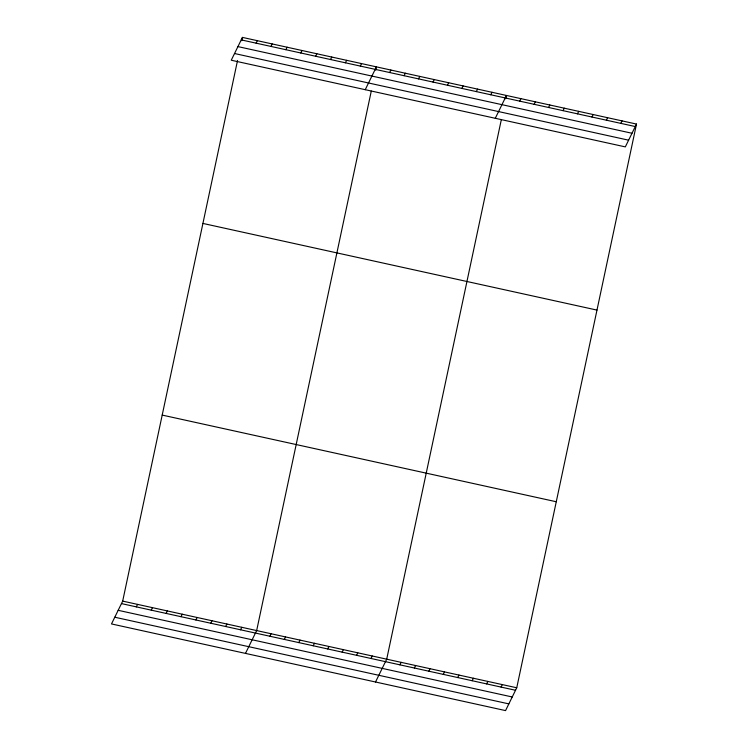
<?xml version="1.0" encoding="UTF-8"?>
<svg xmlns="http://www.w3.org/2000/svg" width="748" height="748" viewBox="0 0 748 748"><rect width="100%" height="100%" fill="white"/><g stroke="black" fill="none" stroke-linecap="round" stroke-linejoin="round"><path stroke-width="1.12" d="M636.501 124.065L625.319 146.888L231.254 60.223L242.436 37.4L636.501 124.065L516.746 687.777L505.564 710.6L111.499 623.935L122.681 601.111L237.527 60.513M241.735 40.701L242.436 37.4M371.279 91.078L256.658 630.573L245.475 653.406M375.72 70.172L376.422 66.862L365.239 89.695M501.319 119.68L386.707 659.175L375.524 681.998M505.76 98.764L506.461 95.463L495.279 118.287M256.106 43.169L257.321 40.672M270.991 46.441L272.216 43.945M285.876 49.714L287.101 47.218M300.761 52.986L301.986 50.499M315.656 56.259L316.871 53.772M330.541 59.531L331.757 57.044M345.426 62.804L346.642 60.317M360.312 66.086L361.536 63.589M389.652 72.537L390.867 70.041M136.342 606.871L137.567 604.384M404.098 75.716L405.323 73.22M151.236 610.153L152.452 607.657M418.543 78.886L419.768 76.399M166.121 613.425L167.337 610.929M432.999 82.065L434.214 79.578M181.007 616.698L182.222 614.202M447.444 85.244L448.669 82.757M195.892 619.97L197.117 617.483M461.89 88.423L463.115 85.936M210.777 623.243L212.002 620.756M476.345 91.602L477.561 89.106M225.662 626.515L226.887 624.028M490.791 94.781L492.016 92.285M240.557 629.788L241.772 627.301M519.692 101.13L520.907 98.643M269.888 636.249L271.113 633.752M534.137 104.309L535.362 101.822M284.343 639.418L285.558 636.931M548.593 107.488L549.808 105.001M298.789 642.597L300.004 640.11M563.038 110.667L564.263 108.18M313.234 645.776L314.459 643.289M577.484 113.846L578.709 111.349M327.689 648.955L328.905 646.468M591.939 117.025L593.155 114.528M342.135 652.134L343.36 649.638M606.385 120.204L607.61 117.707M356.581 655.313L357.806 652.817M620.831 123.373L622.055 120.886M371.036 658.492L372.252 655.996M399.928 664.841L401.152 662.354M414.383 668.02L415.598 665.533M428.828 671.199L430.053 668.712M443.284 674.378L444.499 671.882M457.729 677.557L458.945 675.061M472.175 680.736L473.4 678.24M486.63 683.906L487.846 681.419M501.076 687.085L502.291 684.598M241.221 39.887L635.286 126.552M237.929 46.6L631.995 133.266M234.545 53.519L628.61 140.175M202.914 223.428L596.988 310.093M162.194 415.084L556.269 501.749M122.681 601.111L516.746 687.777M121.457 603.599L515.522 690.264M118.175 610.312L512.24 696.977M114.781 617.222L508.846 703.887"/></g></svg>
